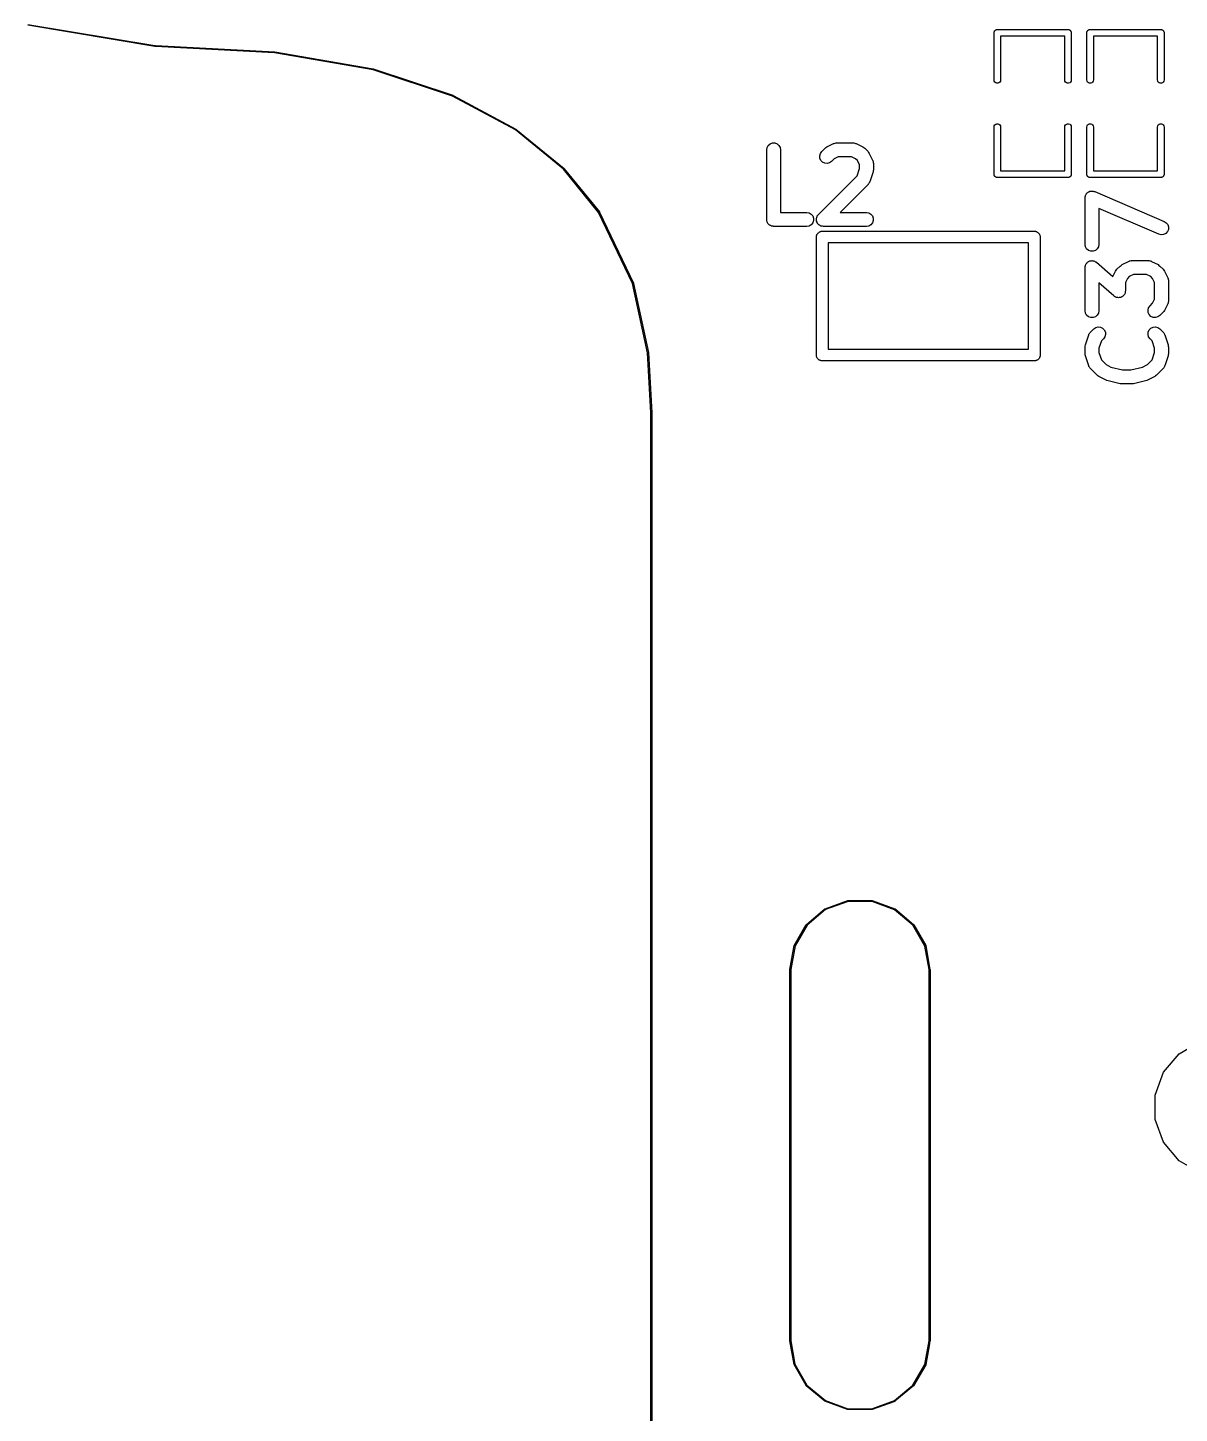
# Model space of a CAD drawing. Extents: x 69.6 to 139.6, y -158 to -61.
# Drawn here: x 74.87 to 87.28, y -115.81 to -100.88 of the extents above; entities that cross this region are included whole.
import ezdxf

# ---------------------------------------------------------------- set-up
doc = ezdxf.new("R2010")
doc.units = 0
doc.header["$MEASUREMENT"] = 0
doc.layers.add('BLACK', color=7, linetype='CONTINUOUS')

msp = doc.modelspace()

# ---------------------------------------------------------------- linework, layer by layer
at = {"layer": 'Black'}
for p, q in [((76.2378, -101.086), (74.8676, -100.856)), ((74.8702, -100.847), (76.2394, -101.076)), ((85.2834, -100.938), (85.284, -100.935)), ((85.284, -100.932), (85.285, -100.929)), ((85.284, -100.935), (85.284, -100.932)), ((85.285, -100.929), (85.2856, -100.926)), ((85.2856, -100.926), (85.2871, -100.923)), ((85.2871, -100.923), (85.2882, -100.92)), ((85.2882, -100.92), (85.2902, -100.918)), ((85.2902, -100.918), (85.2918, -100.915)), ((85.2918, -100.915), (85.2941, -100.913)), ((85.2941, -100.913), (85.2961, -100.911)), ((85.2961, -100.911), (85.2988, -100.909)), ((85.2988, -100.909), (85.3012, -100.907)), ((85.3012, -100.907), (85.3041, -100.906)), ((85.3041, -100.906), (85.3068, -100.905)), ((85.3068, -100.905), (85.3099, -100.904)), ((85.3099, -100.904), (85.3128, -100.903)), ((85.3128, -100.903), (85.3159, -100.903)), ((85.3159, -100.903), (85.319, -100.902)), ((85.319, -100.902), (86.081, -100.902)), ((86.081, -100.902), (86.0841, -100.903)), ((86.0841, -100.903), (86.0872, -100.903)), ((86.0872, -100.903), (86.0901, -100.904)), ((86.0901, -100.904), (86.0932, -100.905)), ((86.0932, -100.905), (86.0959, -100.906)), ((86.0959, -100.906), (86.0988, -100.907)), ((86.0988, -100.907), (86.1012, -100.909)), ((86.1012, -100.909), (86.1039, -100.911)), ((86.1039, -100.911), (86.1059, -100.913)), ((86.1059, -100.913), (86.1082, -100.915)), ((86.1082, -100.915), (86.1098, -100.918)), ((86.1098, -100.918), (86.1118, -100.92)), ((86.1118, -100.92), (86.1129, -100.923)), ((86.1129, -100.923), (86.1144, -100.926)), ((86.1144, -100.926), (86.115, -100.929)), ((86.115, -100.929), (86.116, -100.932)), ((86.116, -100.932), (86.116, -100.935)), ((86.116, -100.935), (86.1166, -100.938)), ((86.2834, -100.938), (86.284, -100.935)), ((86.284, -100.932), (86.285, -100.929)), ((86.284, -100.935), (86.284, -100.932)), ((86.285, -100.929), (86.2856, -100.926)), ((86.2856, -100.926), (86.2871, -100.923)), ((86.2871, -100.923), (86.2882, -100.92)), ((86.2882, -100.92), (86.2902, -100.918)), ((86.2902, -100.918), (86.2918, -100.915)), ((86.2918, -100.915), (86.2941, -100.913)), ((86.2941, -100.913), (86.2961, -100.911)), ((86.2961, -100.911), (86.2988, -100.909)), ((86.2988, -100.909), (86.3012, -100.907)), ((86.3012, -100.907), (86.3041, -100.906)), ((86.3041, -100.906), (86.3068, -100.905)), ((86.3068, -100.905), (86.3099, -100.904)), ((86.3099, -100.904), (86.3128, -100.903)), ((86.3128, -100.903), (86.3159, -100.903)), ((86.3159, -100.903), (86.319, -100.902)), ((86.319, -100.902), (87.081, -100.902)), ((87.081, -100.902), (87.0841, -100.903)), ((87.0841, -100.903), (87.0872, -100.903)), ((87.0872, -100.903), (87.0901, -100.904)), ((87.0901, -100.904), (87.0932, -100.905)), ((87.0932, -100.905), (87.0959, -100.906)), ((87.0959, -100.906), (87.0988, -100.907)), ((87.0988, -100.907), (87.1012, -100.909)), ((87.1012, -100.909), (87.1039, -100.911)), ((87.1039, -100.911), (87.1059, -100.913)), ((87.1059, -100.913), (87.1082, -100.915)), ((87.1082, -100.915), (87.1098, -100.918)), ((87.1098, -100.918), (87.1118, -100.92)), ((87.1118, -100.92), (87.1129, -100.923)), ((87.1129, -100.923), (87.1144, -100.926)), ((87.1144, -100.926), (87.115, -100.929)), ((87.115, -100.929), (87.116, -100.932)), ((87.116, -100.932), (87.116, -100.935)), ((87.116, -100.935), (87.1166, -100.938)), ((76.2395, -101.086), (76.2378, -101.086)), ((76.2394, -101.076), (76.2411, -101.076)), ((76.2412, -101.085), (76.2395, -101.086)), ((76.2411, -101.076), (76.2418, -101.077)), ((76.2419, -101.084), (76.2412, -101.085)), ((76.2418, -101.077), (76.2421, -101.077)), ((76.2432, -101.085), (76.2419, -101.084)), ((76.2421, -101.077), (76.2437, -101.076)), ((76.2449, -101.086), (76.2432, -101.085)), ((76.2437, -101.076), (76.2454, -101.076)), ((77.5291, -101.152), (76.2449, -101.086)), ((76.2454, -101.076), (77.5299, -101.142)), ((85.2834, -101.446), (85.2834, -100.938)), ((86.0454, -100.974), (85.3546, -100.974)), ((85.3546, -100.974), (85.3546, -101.446)), ((86.0454, -101.446), (86.0454, -100.974)), ((86.1166, -100.938), (86.1166, -101.446)), ((86.2834, -101.446), (86.2834, -100.938)), ((87.0454, -100.974), (86.3546, -100.974)), ((86.3546, -100.974), (86.3546, -101.446)), ((87.0454, -101.446), (87.0454, -100.974)), ((87.1166, -100.938), (87.1166, -101.446)), ((78.5895, -101.336), (77.5291, -101.152)), ((77.5299, -101.142), (77.5302, -101.142)), ((77.5302, -101.142), (77.5305, -101.142)), ((77.5305, -101.142), (78.5916, -101.327)), ((79.4477, -101.621), (78.5895, -101.336)), ((78.5916, -101.327), (78.592, -101.327)), ((78.592, -101.327), (78.5923, -101.327)), ((78.5923, -101.327), (79.4512, -101.611)), ((85.2856, -101.458), (85.2834, -101.446)), ((85.2918, -101.469), (85.2856, -101.458)), ((85.3012, -101.477), (85.2918, -101.469)), ((85.3128, -101.481), (85.3012, -101.477)), ((85.3252, -101.481), (85.3128, -101.481)), ((85.3368, -101.477), (85.3252, -101.481)), ((85.3462, -101.469), (85.3368, -101.477)), ((85.3524, -101.458), (85.3462, -101.469)), ((85.3546, -101.446), (85.3524, -101.458)), ((86.0476, -101.458), (86.0454, -101.446)), ((86.0538, -101.469), (86.0476, -101.458)), ((86.0632, -101.477), (86.0538, -101.469)), ((86.0748, -101.481), (86.0632, -101.477)), ((86.0872, -101.481), (86.0748, -101.481)), ((86.0988, -101.477), (86.0872, -101.481)), ((86.1082, -101.469), (86.0988, -101.477)), ((86.1144, -101.458), (86.1082, -101.469)), ((86.1166, -101.446), (86.1144, -101.458)), ((86.2856, -101.458), (86.2834, -101.446)), ((86.2918, -101.469), (86.2856, -101.458)), ((86.3012, -101.477), (86.2918, -101.469)), ((86.3128, -101.481), (86.3012, -101.477)), ((86.3252, -101.481), (86.3128, -101.481)), ((86.3368, -101.477), (86.3252, -101.481)), ((86.3462, -101.469), (86.3368, -101.477)), ((86.3524, -101.458), (86.3462, -101.469)), ((86.3546, -101.446), (86.3524, -101.458)), ((87.0476, -101.458), (87.0454, -101.446)), ((87.0538, -101.469), (87.0476, -101.458)), ((87.0632, -101.477), (87.0538, -101.469)), ((87.0748, -101.481), (87.0632, -101.477)), ((87.0872, -101.481), (87.0748, -101.481)), ((87.0988, -101.477), (87.0872, -101.481)), ((87.1082, -101.469), (87.0988, -101.477)), ((87.1144, -101.458), (87.1082, -101.469)), ((87.1166, -101.446), (87.1144, -101.458)), ((80.1248, -101.984), (79.4477, -101.621)), ((79.4512, -101.611), (79.4516, -101.611)), ((79.4516, -101.611), (79.452, -101.612)), ((79.452, -101.612), (80.1299, -101.976)), ((80.1299, -101.976), (80.1303, -101.976)), ((80.1303, -101.976), (80.1308, -101.976)), ((80.1308, -101.976), (80.6489, -102.401)), ((85.2834, -101.954), (85.2856, -101.942)), ((85.2834, -102.462), (85.2834, -101.954)), ((85.2856, -101.942), (85.2918, -101.931)), ((85.2918, -101.931), (85.3012, -101.923)), ((85.3012, -101.923), (85.3128, -101.919)), ((85.3128, -101.919), (85.3252, -101.919)), ((85.3252, -101.919), (85.3368, -101.923)), ((85.3368, -101.923), (85.3462, -101.931)), ((85.3462, -101.931), (85.3524, -101.942)), ((85.3524, -101.942), (85.3546, -101.954)), ((85.3546, -101.954), (85.3546, -102.426)), ((86.0454, -101.954), (86.0476, -101.942)), ((86.0454, -102.426), (86.0454, -101.954)), ((86.0476, -101.942), (86.0538, -101.931)), ((86.0538, -101.931), (86.0632, -101.923)), ((86.0632, -101.923), (86.0748, -101.919)), ((86.0748, -101.919), (86.0872, -101.919)), ((86.0872, -101.919), (86.0988, -101.923)), ((86.0988, -101.923), (86.1082, -101.931)), ((86.1082, -101.931), (86.1144, -101.942)), ((86.1144, -101.942), (86.1166, -101.954)), ((86.1166, -101.954), (86.1166, -102.462)), ((86.2834, -101.954), (86.2856, -101.942)), ((86.2834, -102.462), (86.2834, -101.954)), ((86.2856, -101.942), (86.2918, -101.931)), ((86.2918, -101.931), (86.3012, -101.923)), ((86.3012, -101.923), (86.3128, -101.919)), ((86.3128, -101.919), (86.3252, -101.919)), ((86.3252, -101.919), (86.3368, -101.923)), ((86.3368, -101.923), (86.3462, -101.931)), ((86.3462, -101.931), (86.3524, -101.942)), ((86.3524, -101.942), (86.3546, -101.954)), ((86.3546, -101.954), (86.3546, -102.426)), ((87.0454, -101.954), (87.0476, -101.942)), ((87.0454, -102.426), (87.0454, -101.954)), ((87.0476, -101.942), (87.0538, -101.931)), ((87.0538, -101.931), (87.0632, -101.923)), ((87.0632, -101.923), (87.0748, -101.919)), ((87.0748, -101.919), (87.0872, -101.919)), ((87.0872, -101.919), (87.0988, -101.923)), ((87.0988, -101.923), (87.1082, -101.931)), ((87.1082, -101.931), (87.1144, -101.942)), ((87.1144, -101.942), (87.1166, -101.954)), ((87.1166, -101.954), (87.1166, -102.462)), ((80.6422, -102.409), (80.1248, -101.984)), ((82.8704, -102.134), (82.8948, -102.125)), ((82.8948, -102.125), (82.9209, -102.125)), ((82.9209, -102.125), (82.9454, -102.134)), ((83.5529, -102.132), (83.557, -102.131)), ((83.557, -102.131), (83.5608, -102.129)), ((83.5608, -102.129), (83.5694, -102.127)), ((83.5694, -102.127), (83.5779, -102.125)), ((83.5779, -102.125), (83.5822, -102.125)), ((83.5822, -102.125), (83.5864, -102.124)), ((83.5864, -102.124), (83.765, -102.124)), ((83.765, -102.124), (83.7693, -102.125)), ((83.7693, -102.125), (83.7736, -102.125)), ((83.7736, -102.125), (83.782, -102.127)), ((83.782, -102.127), (83.7907, -102.129)), ((83.7907, -102.129), (83.7944, -102.131)), ((83.7944, -102.131), (83.7985, -102.132)), ((82.8329, -102.199), (82.8374, -102.174)), ((82.8329, -102.949), (82.8329, -102.199)), ((82.8374, -102.174), (82.8504, -102.151)), ((82.8504, -102.151), (82.8704, -102.134)), ((82.9454, -102.134), (82.9653, -102.151)), ((82.9653, -102.151), (82.9783, -102.174)), ((82.9783, -102.174), (82.9829, -102.199)), ((82.9829, -102.199), (82.9829, -102.874)), ((83.4046, -102.264), (83.4113, -102.239)), ((83.4068, -102.29), (83.4046, -102.264)), ((83.4113, -102.239), (83.4263, -102.218)), ((83.4263, -102.218), (83.462, -102.182)), ((83.462, -102.182), (83.4718, -102.175)), ((83.4718, -102.175), (83.4815, -102.168)), ((83.4815, -102.168), (83.5529, -102.132)), ((83.6041, -102.274), (83.5594, -102.297)), ((83.7473, -102.274), (83.6041, -102.274)), ((83.792, -102.297), (83.7473, -102.274)), ((83.7985, -102.132), (83.87, -102.168)), ((83.87, -102.168), (83.8796, -102.175)), ((83.8796, -102.175), (83.8895, -102.182)), ((83.8895, -102.182), (83.9252, -102.218)), ((83.9252, -102.218), (83.9321, -102.228)), ((83.9321, -102.228), (83.9392, -102.237)), ((83.9392, -102.237), (83.9749, -102.309)), ((81.0211, -102.874), (80.6422, -102.409)), ((80.6489, -102.401), (80.6492, -102.402)), ((80.6492, -102.402), (80.6496, -102.402)), ((80.6496, -102.402), (81.0292, -102.868)), ((83.4178, -102.314), (83.4068, -102.29)), ((83.4363, -102.332), (83.4178, -102.314)), ((83.4599, -102.343), (83.4363, -102.332)), ((83.4858, -102.345), (83.4599, -102.343)), ((83.511, -102.339), (83.4858, -102.345)), ((83.5323, -102.324), (83.511, -102.339)), ((83.5594, -102.297), (83.5323, -102.324)), ((83.8105, -102.315), (83.792, -102.297)), ((83.8066, -102.48), (83.8329, -102.401)), ((83.8329, -102.36), (83.8105, -102.315)), ((83.8329, -102.401), (83.8329, -102.36)), ((83.9749, -102.309), (83.9762, -102.313)), ((83.9762, -102.313), (83.9783, -102.316)), ((83.9783, -102.316), (83.9799, -102.325)), ((83.9808, -102.425), (83.979, -102.437)), ((83.9799, -102.325), (83.9824, -102.334)), ((83.9829, -102.414), (83.9808, -102.425)), ((83.9824, -102.334), (83.9821, -102.338)), ((83.9821, -102.338), (83.9829, -102.342)), ((83.9829, -102.342), (83.9829, -102.414)), ((85.3546, -102.426), (86.0454, -102.426)), ((86.3546, -102.426), (87.0454, -102.426)), ((83.3905, -102.896), (83.8066, -102.48)), ((83.9252, -102.574), (83.6246, -102.874)), ((83.9277, -102.57), (83.9252, -102.574)), ((83.9309, -102.567), (83.9277, -102.57)), ((83.9351, -102.56), (83.9309, -102.567)), ((83.9401, -102.552), (83.9351, -102.56)), ((83.9412, -102.548), (83.9401, -102.552)), ((83.9433, -102.544), (83.9412, -102.548)), ((83.979, -102.437), (83.9433, -102.544)), ((85.284, -102.465), (85.2834, -102.462)), ((85.284, -102.468), (85.284, -102.465)), ((85.285, -102.471), (85.284, -102.468)), ((85.2856, -102.474), (85.285, -102.471)), ((85.2871, -102.477), (85.2856, -102.474)), ((85.2882, -102.48), (85.2871, -102.477)), ((85.2902, -102.482), (85.2882, -102.48)), ((85.2918, -102.485), (85.2902, -102.482)), ((85.2941, -102.487), (85.2918, -102.485)), ((85.2961, -102.489), (85.2941, -102.487)), ((85.2988, -102.491), (85.2961, -102.489)), ((85.3012, -102.493), (85.2988, -102.491)), ((85.3041, -102.494), (85.3012, -102.493)), ((85.3068, -102.495), (85.3041, -102.494)), ((85.3099, -102.496), (85.3068, -102.495)), ((85.3128, -102.497), (85.3099, -102.496)), ((85.3159, -102.497), (85.3128, -102.497)), ((85.319, -102.498), (85.3159, -102.497)), ((86.081, -102.498), (85.319, -102.498)), ((86.0841, -102.497), (86.081, -102.498)), ((86.0872, -102.497), (86.0841, -102.497)), ((86.0901, -102.496), (86.0872, -102.497)), ((86.0932, -102.495), (86.0901, -102.496)), ((86.0959, -102.494), (86.0932, -102.495)), ((86.0988, -102.493), (86.0959, -102.494)), ((86.1012, -102.491), (86.0988, -102.493)), ((86.1039, -102.489), (86.1012, -102.491)), ((86.1059, -102.487), (86.1039, -102.489)), ((86.1082, -102.485), (86.1059, -102.487)), ((86.1098, -102.482), (86.1082, -102.485)), ((86.1118, -102.48), (86.1098, -102.482)), ((86.1129, -102.477), (86.1118, -102.48)), ((86.1144, -102.474), (86.1129, -102.477)), ((86.115, -102.471), (86.1144, -102.474)), ((86.116, -102.468), (86.115, -102.471)), ((86.1166, -102.462), (86.116, -102.465)), ((86.116, -102.465), (86.116, -102.468)), ((86.284, -102.465), (86.2834, -102.462)), ((86.284, -102.468), (86.284, -102.465)), ((86.285, -102.471), (86.284, -102.468)), ((86.2856, -102.474), (86.285, -102.471)), ((86.2871, -102.477), (86.2856, -102.474)), ((86.2882, -102.48), (86.2871, -102.477)), ((86.2902, -102.482), (86.2882, -102.48)), ((86.2918, -102.485), (86.2902, -102.482)), ((86.2941, -102.487), (86.2918, -102.485)), ((86.2961, -102.489), (86.2941, -102.487)), ((86.2988, -102.491), (86.2961, -102.489)), ((86.3012, -102.493), (86.2988, -102.491)), ((86.3041, -102.494), (86.3012, -102.493)), ((86.3068, -102.495), (86.3041, -102.494)), ((86.3099, -102.496), (86.3068, -102.495)), ((86.3128, -102.497), (86.3099, -102.496)), ((86.3159, -102.497), (86.3128, -102.497)), ((86.319, -102.498), (86.3159, -102.497)), ((87.081, -102.498), (86.319, -102.498)), ((87.0841, -102.497), (87.081, -102.498)), ((87.0872, -102.497), (87.0841, -102.497)), ((87.0901, -102.496), (87.0872, -102.497)), ((87.0932, -102.495), (87.0901, -102.496)), ((87.0959, -102.494), (87.0932, -102.495)), ((87.0988, -102.493), (87.0959, -102.494)), ((87.1012, -102.491), (87.0988, -102.493)), ((87.1039, -102.489), (87.1012, -102.491)), ((87.1059, -102.487), (87.1039, -102.489)), ((87.1082, -102.485), (87.1059, -102.487)), ((87.1098, -102.482), (87.1082, -102.485)), ((87.1118, -102.48), (87.1098, -102.482)), ((87.1129, -102.477), (87.1118, -102.48)), ((87.1144, -102.474), (87.1129, -102.477)), ((87.115, -102.471), (87.1144, -102.474)), ((87.116, -102.468), (87.115, -102.471)), ((87.1166, -102.462), (87.116, -102.465)), ((87.116, -102.465), (87.116, -102.468)), ((86.2643, -102.718), (86.2658, -102.709)), ((86.2643, -103.218), (86.2643, -102.718)), ((86.2658, -102.709), (86.2663, -102.701)), ((86.2663, -102.701), (86.268, -102.697)), ((86.268, -102.697), (86.2688, -102.692)), ((86.2688, -102.692), (86.2731, -102.685)), ((86.2731, -102.685), (86.2765, -102.677)), ((86.2765, -102.677), (86.2796, -102.674)), ((86.2796, -102.674), (86.2818, -102.67)), ((86.2818, -102.67), (86.2884, -102.664)), ((86.2884, -102.664), (86.2944, -102.658)), ((86.2944, -102.658), (86.2984, -102.656)), ((86.2984, -102.656), (86.3018, -102.653)), ((86.3018, -102.653), (86.3099, -102.65)), ((86.3099, -102.65), (86.3176, -102.646)), ((86.3176, -102.646), (86.322, -102.646)), ((86.322, -102.646), (86.3263, -102.644)), ((86.3263, -102.644), (86.3349, -102.644)), ((86.3349, -102.644), (86.3435, -102.643)), ((86.3435, -102.643), (86.3478, -102.644)), ((86.3478, -102.644), (86.3523, -102.644)), ((86.3523, -102.644), (86.3604, -102.647)), ((86.3604, -102.647), (86.3688, -102.649)), ((86.3688, -102.649), (87.1188, -102.97)), ((81.3882, -103.641), (81.0211, -102.874)), ((81.0292, -102.868), (81.0295, -102.868)), ((81.0295, -102.868), (81.0298, -102.869)), ((81.0298, -102.869), (81.3975, -103.637)), ((82.9829, -102.874), (83.265, -102.874)), ((83.265, -102.874), (83.2907, -102.879)), ((83.6246, -102.874), (83.9079, -102.874)), ((83.9079, -102.874), (83.9335, -102.879)), ((87.0597, -103.108), (86.4143, -102.832)), ((86.4143, -102.832), (86.4143, -103.218)), ((82.834, -102.956), (82.8329, -102.949)), ((82.834, -102.962), (82.834, -102.956)), ((82.8362, -102.968), (82.834, -102.962)), ((82.8374, -102.975), (82.8362, -102.968)), ((82.8407, -102.981), (82.8374, -102.975)), ((82.8429, -102.987), (82.8407, -102.981)), ((82.8471, -102.992), (82.8429, -102.987)), ((82.8504, -102.997), (82.8471, -102.992)), ((82.8554, -103.002), (82.8504, -102.997)), ((82.8596, -103.007), (82.8554, -103.002)), ((82.8653, -103.01), (82.8596, -103.007)), ((82.8704, -103.014), (82.8653, -103.01)), ((82.8765, -103.016), (82.8704, -103.014)), ((82.8822, -103.02), (82.8765, -103.016)), ((82.8887, -103.021), (82.8822, -103.02)), ((82.8948, -103.023), (82.8887, -103.021)), ((82.9014, -103.023), (82.8948, -103.023)), ((82.9079, -103.024), (82.9014, -103.023)), ((83.265, -103.024), (82.9079, -103.024)), ((83.2907, -103.02), (83.265, -103.024)), ((83.2907, -102.879), (83.3132, -102.892)), ((83.3132, -103.007), (83.2907, -103.02)), ((83.3132, -102.892), (83.33, -102.912)), ((83.33, -102.987), (83.3132, -103.007)), ((83.33, -102.912), (83.3389, -102.936)), ((83.3389, -102.962), (83.33, -102.987)), ((83.3389, -102.936), (83.3389, -102.962)), ((83.3689, -102.943), (83.3697, -102.94)), ((83.3697, -102.953), (83.3689, -102.943)), ((83.3697, -102.936), (83.3731, -102.927)), ((83.3697, -102.94), (83.3697, -102.936)), ((83.3697, -102.962), (83.3697, -102.953)), ((83.3708, -102.965), (83.3697, -102.962)), ((83.3711, -102.969), (83.3708, -102.965)), ((83.3753, -102.978), (83.3711, -102.969)), ((83.3731, -102.927), (83.3756, -102.918)), ((83.3786, -102.987), (83.3753, -102.978)), ((83.3756, -102.918), (83.3775, -102.915)), ((83.3775, -102.915), (83.3786, -102.912)), ((83.3786, -102.912), (83.3849, -102.904)), ((83.3807, -102.989), (83.3786, -102.987)), ((83.3821, -102.992), (83.3807, -102.989)), ((83.3891, -102.999), (83.3821, -102.992)), ((83.3849, -102.904), (83.3905, -102.896)), ((83.3954, -103.007), (83.3891, -102.999)), ((83.3982, -103.008), (83.3954, -103.007)), ((83.4006, -103.011), (83.3982, -103.008)), ((83.4094, -103.015), (83.4006, -103.011)), ((83.4179, -103.02), (83.4094, -103.015)), ((83.4212, -103.02), (83.4179, -103.02)), ((83.4242, -103.022), (83.4212, -103.02)), ((83.4339, -103.023), (83.4242, -103.022)), ((83.4436, -103.024), (83.4339, -103.023)), ((83.9079, -103.024), (83.4436, -103.024)), ((83.9335, -103.02), (83.9079, -103.024)), ((83.9335, -102.879), (83.9561, -102.892)), ((83.9561, -103.007), (83.9335, -103.02)), ((83.9561, -102.892), (83.9728, -102.912)), ((83.9728, -102.987), (83.9561, -103.007)), ((83.9728, -102.912), (83.9817, -102.936)), ((83.9817, -102.962), (83.9728, -102.987)), ((83.9817, -102.936), (83.9817, -102.962)), ((87.1188, -102.97), (87.1406, -102.985)), ((87.1406, -102.985), (87.1562, -103.005)), ((87.1562, -103.005), (87.1638, -103.03)), ((83.3685, -103.14), (83.3695, -103.135)), ((83.3685, -104.41), (83.3685, -103.14)), ((83.3695, -103.129), (83.3714, -103.124)), ((83.3695, -103.135), (83.3695, -103.129)), ((83.3714, -103.124), (83.3723, -103.118)), ((83.3723, -103.118), (83.3751, -103.113)), ((83.3751, -103.113), (83.377, -103.108)), ((83.377, -103.108), (83.3806, -103.104)), ((83.3806, -103.104), (83.3834, -103.099)), ((83.3834, -103.099), (83.3876, -103.096)), ((83.3876, -103.096), (83.3912, -103.091)), ((83.3912, -103.091), (83.396, -103.089)), ((83.396, -103.089), (83.4002, -103.085)), ((83.4002, -103.085), (83.4055, -103.083)), ((83.4055, -103.083), (83.4103, -103.08)), ((83.4103, -103.08), (83.4158, -103.079)), ((83.4158, -103.079), (83.421, -103.077)), ((83.421, -103.077), (83.4265, -103.077)), ((83.4265, -103.077), (83.432, -103.076)), ((83.432, -103.076), (85.718, -103.076)), ((85.718, -103.076), (85.7235, -103.077)), ((85.7235, -103.077), (85.729, -103.077)), ((85.729, -103.077), (85.7342, -103.079)), ((85.7342, -103.079), (85.7397, -103.08)), ((85.7397, -103.08), (85.7445, -103.083)), ((85.7445, -103.083), (85.7497, -103.085)), ((85.7497, -103.085), (85.754, -103.089)), ((85.754, -103.089), (85.7588, -103.091)), ((85.7588, -103.091), (85.7624, -103.096)), ((85.7624, -103.096), (85.7666, -103.099)), ((85.7666, -103.099), (85.7694, -103.104)), ((85.7694, -103.104), (85.773, -103.108)), ((85.773, -103.108), (85.7749, -103.113)), ((85.7749, -103.113), (85.7777, -103.118)), ((85.7777, -103.118), (85.7786, -103.124)), ((85.7786, -103.124), (85.7805, -103.129)), ((85.7805, -103.129), (85.7805, -103.135)), ((85.7805, -103.135), (85.7815, -103.14)), ((85.7815, -103.14), (85.7815, -104.41)), ((87.0851, -103.114), (87.0597, -103.108)), ((87.111, -103.111), (87.0851, -103.114)), ((87.1342, -103.099), (87.111, -103.111)), ((87.152, -103.08), (87.1342, -103.099)), ((87.1623, -103.056), (87.152, -103.08)), ((87.1638, -103.03), (87.1623, -103.056)), ((85.6545, -103.203), (83.4955, -103.203)), ((83.4955, -103.203), (83.4955, -104.346)), ((85.6545, -104.346), (85.6545, -103.203)), ((86.2688, -103.244), (86.2643, -103.218)), ((86.2818, -103.266), (86.2688, -103.244)), ((86.3018, -103.283), (86.2818, -103.266)), ((86.3263, -103.292), (86.3018, -103.283)), ((86.3523, -103.292), (86.3263, -103.292)), ((86.3768, -103.283), (86.3523, -103.292)), ((86.3967, -103.266), (86.3768, -103.283)), ((86.4098, -103.244), (86.3967, -103.266)), ((86.4143, -103.218), (86.4098, -103.244)), ((86.2643, -103.468), (86.2656, -103.461)), ((86.2643, -103.932), (86.2643, -103.468)), ((86.2656, -103.461), (86.2657, -103.453)), ((86.2657, -103.453), (86.2678, -103.448)), ((86.2678, -103.448), (86.2688, -103.442)), ((86.2688, -103.442), (86.2725, -103.436)), ((86.2725, -103.436), (86.2751, -103.429)), ((86.2751, -103.429), (86.2789, -103.425)), ((86.2789, -103.425), (86.2818, -103.42)), ((86.2818, -103.42), (86.2874, -103.415)), ((86.2874, -103.415), (86.2923, -103.409)), ((86.2923, -103.409), (86.2974, -103.407)), ((86.2974, -103.407), (86.3018, -103.403)), ((86.3018, -103.403), (86.3087, -103.4)), ((86.3087, -103.4), (86.3151, -103.397)), ((86.3151, -103.397), (86.3208, -103.396)), ((86.3208, -103.396), (86.3263, -103.394)), ((86.3263, -103.394), (86.3336, -103.394)), ((86.3336, -103.394), (86.3408, -103.393)), ((86.3408, -103.393), (86.3465, -103.394)), ((86.3465, -103.394), (86.3523, -103.394)), ((86.3523, -103.394), (86.3592, -103.397)), ((86.3592, -103.397), (86.3664, -103.398)), ((86.3664, -103.398), (86.3713, -103.401)), ((86.3713, -103.401), (86.3768, -103.403)), ((86.3768, -103.403), (86.3824, -103.408)), ((86.3824, -103.408), (86.3887, -103.411)), ((86.3887, -103.411), (86.5641, -103.565)), ((86.6077, -103.486), (86.6434, -103.451)), ((86.6434, -103.451), (86.6532, -103.444)), ((86.6532, -103.444), (86.6629, -103.436)), ((86.6629, -103.436), (86.7343, -103.401)), ((86.7343, -103.401), (86.7385, -103.4)), ((86.7385, -103.4), (86.7422, -103.397)), ((86.7422, -103.397), (86.7509, -103.396)), ((86.7509, -103.396), (86.7593, -103.393)), ((86.7593, -103.393), (86.7636, -103.394)), ((86.7636, -103.394), (86.7679, -103.393)), ((86.7679, -103.393), (86.9464, -103.393)), ((86.9464, -103.393), (86.9507, -103.394)), ((86.9507, -103.394), (86.955, -103.393)), ((86.955, -103.393), (86.9634, -103.396)), ((86.9634, -103.396), (86.9721, -103.397)), ((86.9721, -103.397), (86.9758, -103.4)), ((86.9758, -103.4), (86.98, -103.401)), ((86.98, -103.401), (87.0514, -103.436)), ((87.0514, -103.436), (87.061, -103.444)), ((87.061, -103.444), (87.0709, -103.451)), ((87.0709, -103.451), (87.1066, -103.486)), ((86.5641, -103.565), (86.5936, -103.506)), ((86.5936, -103.506), (86.6008, -103.496)), ((86.6008, -103.496), (86.6077, -103.486)), ((86.7224, -103.584), (86.7, -103.628)), ((86.7409, -103.565), (86.7224, -103.584)), ((86.7856, -103.543), (86.7409, -103.565)), ((86.9287, -103.543), (86.7856, -103.543)), ((86.9734, -103.565), (86.9287, -103.543)), ((86.9919, -103.584), (86.9734, -103.565)), ((87.0143, -103.628), (86.9919, -103.584)), ((87.1066, -103.486), (87.1135, -103.496)), ((87.1135, -103.496), (87.1207, -103.506)), ((87.1207, -103.506), (87.1564, -103.577)), ((87.1564, -103.577), (87.1576, -103.581)), ((87.1576, -103.581), (87.1598, -103.585)), ((87.1598, -103.585), (87.1613, -103.594)), ((87.1613, -103.594), (87.1638, -103.602)), ((87.1638, -103.602), (87.1635, -103.606)), ((87.1635, -103.606), (87.1643, -103.611)), ((87.1643, -103.611), (87.1643, -103.825)), ((81.5482, -104.385), (81.3882, -103.641)), ((81.3975, -103.637), (81.3976, -103.638)), ((81.3976, -103.638), (81.3978, -103.638)), ((81.3978, -103.638), (81.558, -104.384)), ((86.5756, -103.774), (86.4143, -103.633)), ((86.4143, -103.633), (86.4143, -103.932)), ((86.6768, -103.771), (86.672, -103.776)), ((86.6825, -103.766), (86.6768, -103.771)), ((86.6853, -103.761), (86.6825, -103.766)), ((86.6892, -103.757), (86.6853, -103.761)), ((86.6918, -103.75), (86.6892, -103.757)), ((86.6955, -103.744), (86.6918, -103.75)), ((86.6965, -103.738), (86.6955, -103.744)), ((86.6986, -103.732), (86.6965, -103.738)), ((86.6987, -103.725), (86.6986, -103.732)), ((86.7, -103.718), (86.6987, -103.725)), ((86.7, -103.628), (86.7, -103.718)), ((87.0143, -103.807), (87.0143, -103.628)), ((86.5819, -103.778), (86.5756, -103.774)), ((86.5875, -103.783), (86.5819, -103.778)), ((86.5929, -103.785), (86.5875, -103.783)), ((86.5979, -103.788), (86.5929, -103.785)), ((86.6051, -103.789), (86.5979, -103.788)), ((86.612, -103.792), (86.6051, -103.789)), ((86.6178, -103.792), (86.612, -103.792)), ((86.6234, -103.793), (86.6178, -103.792)), ((86.6307, -103.792), (86.6234, -103.793)), ((86.638, -103.792), (86.6307, -103.792)), ((86.6435, -103.79), (86.638, -103.792)), ((86.6492, -103.789), (86.6435, -103.79)), ((86.6556, -103.785), (86.6492, -103.789)), ((86.6625, -103.783), (86.6556, -103.785)), ((86.6669, -103.779), (86.6625, -103.783)), ((86.672, -103.776), (86.6669, -103.779)), ((86.9431, -103.926), (86.9499, -103.9)), ((86.9499, -103.9), (86.9648, -103.879)), ((86.9648, -103.879), (86.9919, -103.852)), ((86.9919, -103.852), (87.0143, -103.807)), ((87.1564, -103.859), (87.1207, -103.93)), ((87.1576, -103.854), (87.1564, -103.859)), ((87.1598, -103.851), (87.1576, -103.854)), ((87.1613, -103.842), (87.1598, -103.851)), ((87.1638, -103.834), (87.1613, -103.842)), ((87.1643, -103.825), (87.1635, -103.829)), ((87.1635, -103.829), (87.1638, -103.834)), ((86.2688, -103.958), (86.2643, -103.932)), ((86.2818, -103.98), (86.2688, -103.958)), ((86.3018, -103.997), (86.2818, -103.98)), ((86.3263, -104.006), (86.3018, -103.997)), ((86.3523, -104.006), (86.3263, -104.006)), ((86.3768, -103.997), (86.3523, -104.006)), ((86.3967, -103.98), (86.3768, -103.997)), ((86.4098, -103.958), (86.3967, -103.98)), ((86.4143, -103.932), (86.4098, -103.958)), ((86.9454, -103.952), (86.9431, -103.926)), ((86.9564, -103.975), (86.9454, -103.952)), ((86.9748, -103.994), (86.9564, -103.975)), ((86.9984, -104.005), (86.9748, -103.994)), ((87.0244, -104.007), (86.9984, -104.005)), ((87.0496, -104), (87.0244, -104.007)), ((87.0709, -103.985), (87.0496, -104)), ((87.1066, -103.949), (87.0709, -103.985)), ((87.1135, -103.94), (87.1066, -103.949)), ((87.1207, -103.93), (87.1135, -103.94)), ((86.2681, -104.301), (86.3038, -104.194)), ((86.3038, -104.194), (86.3059, -104.19)), ((86.3059, -104.19), (86.307, -104.186)), ((86.307, -104.186), (86.3121, -104.179)), ((86.3121, -104.179), (86.3163, -104.171)), ((86.3163, -104.171), (86.3195, -104.168)), ((86.3195, -104.168), (86.322, -104.165)), ((86.322, -104.165), (86.3577, -104.129)), ((86.3577, -104.129), (86.379, -104.114)), ((86.379, -104.114), (86.4042, -104.107)), ((86.4042, -104.107), (86.4301, -104.11)), ((86.4301, -104.11), (86.4537, -104.121)), ((86.4537, -104.121), (86.4722, -104.139)), ((86.4787, -104.214), (86.4637, -104.235)), ((86.4722, -104.139), (86.4832, -104.163)), ((86.4854, -104.189), (86.4787, -104.214)), ((86.4832, -104.163), (86.4854, -104.189)), ((86.9431, -104.189), (86.9454, -104.163)), ((86.9499, -104.214), (86.9431, -104.189)), ((86.9454, -104.163), (86.9564, -104.139)), ((86.9648, -104.235), (86.9499, -104.214)), ((86.9564, -104.139), (86.9748, -104.121)), ((86.9748, -104.121), (86.9984, -104.11)), ((86.9984, -104.11), (87.0244, -104.107)), ((87.0244, -104.107), (87.0496, -104.114)), ((87.0496, -104.114), (87.0709, -104.129)), ((87.0709, -104.129), (87.1066, -104.165)), ((87.1066, -104.165), (87.1091, -104.168)), ((87.1091, -104.168), (87.1123, -104.171)), ((87.1123, -104.171), (87.1165, -104.179)), ((87.1165, -104.179), (87.1215, -104.186)), ((87.1215, -104.186), (87.1227, -104.19)), ((87.1227, -104.19), (87.1247, -104.194)), ((87.1247, -104.194), (87.1604, -104.301)), ((83.4955, -104.346), (85.6545, -104.346)), ((86.2643, -104.325), (86.2664, -104.313)), ((86.2643, -104.396), (86.2643, -104.325)), ((86.2664, -104.313), (86.2681, -104.301)), ((86.4406, -104.258), (86.4143, -104.337)), ((86.4143, -104.337), (86.4143, -104.384)), ((86.4637, -104.235), (86.4406, -104.258)), ((86.988, -104.258), (86.9648, -104.235)), ((87.0143, -104.337), (86.988, -104.258)), ((87.0143, -104.384), (87.0143, -104.337)), ((87.1604, -104.301), (87.1622, -104.313)), ((87.1622, -104.313), (87.1643, -104.325)), ((87.1643, -104.325), (87.1643, -104.396)), ((81.5833, -105.032), (81.5482, -104.385)), ((81.558, -104.384), (81.558, -104.384)), ((81.558, -104.384), (81.5581, -104.384)), ((81.5581, -104.384), (81.5932, -105.032)), ((83.3695, -104.415), (83.3685, -104.41)), ((83.3695, -104.421), (83.3695, -104.415)), ((83.3714, -104.426), (83.3695, -104.421)), ((83.3723, -104.432), (83.3714, -104.426)), ((83.3751, -104.437), (83.3723, -104.432)), ((83.377, -104.442), (83.3751, -104.437)), ((83.3806, -104.446), (83.377, -104.442)), ((83.3834, -104.451), (83.3806, -104.446)), ((83.3876, -104.454), (83.3834, -104.451)), ((83.3912, -104.459), (83.3876, -104.454)), ((83.396, -104.461), (83.3912, -104.459)), ((83.4002, -104.465), (83.396, -104.461)), ((83.4055, -104.467), (83.4002, -104.465)), ((83.4103, -104.47), (83.4055, -104.467)), ((83.4158, -104.471), (83.4103, -104.47)), ((83.421, -104.473), (83.4158, -104.471)), ((83.4265, -104.473), (83.421, -104.473)), ((83.432, -104.474), (83.4265, -104.473)), ((85.718, -104.474), (83.432, -104.474)), ((85.7235, -104.473), (85.718, -104.474)), ((85.729, -104.473), (85.7235, -104.473)), ((85.7342, -104.471), (85.729, -104.473)), ((85.7397, -104.47), (85.7342, -104.471)), ((85.7445, -104.467), (85.7397, -104.47)), ((85.7497, -104.465), (85.7445, -104.467)), ((85.754, -104.461), (85.7497, -104.465)), ((85.7588, -104.459), (85.754, -104.461)), ((85.7624, -104.454), (85.7588, -104.459)), ((85.7666, -104.451), (85.7624, -104.454)), ((85.7694, -104.446), (85.7666, -104.451)), ((85.773, -104.442), (85.7694, -104.446)), ((85.7749, -104.437), (85.773, -104.442)), ((85.7777, -104.432), (85.7749, -104.437)), ((85.7786, -104.426), (85.7777, -104.432)), ((85.7805, -104.421), (85.7786, -104.426)), ((85.7815, -104.41), (85.7805, -104.415)), ((85.7805, -104.415), (85.7805, -104.421)), ((86.2664, -104.408), (86.2643, -104.396)), ((86.2681, -104.42), (86.2664, -104.408)), ((86.3038, -104.527), (86.2681, -104.42)), ((86.4143, -104.384), (86.4406, -104.463)), ((86.4406, -104.463), (86.4909, -104.513)), ((86.4909, -104.513), (86.544, -104.54)), ((86.8845, -104.54), (86.9377, -104.513)), ((86.9377, -104.513), (86.988, -104.463)), ((86.988, -104.463), (87.0143, -104.384)), ((87.1604, -104.42), (87.1247, -104.527)), ((87.1622, -104.408), (87.1604, -104.42)), ((87.1643, -104.396), (87.1622, -104.408)), ((86.3059, -104.531), (86.3038, -104.527)), ((86.307, -104.535), (86.3059, -104.531)), ((86.3121, -104.542), (86.307, -104.535)), ((86.3163, -104.55), (86.3121, -104.542)), ((86.3195, -104.553), (86.3163, -104.55)), ((86.322, -104.557), (86.3195, -104.553)), ((86.3934, -104.628), (86.322, -104.557)), ((86.4032, -104.635), (86.3934, -104.628)), ((86.4129, -104.642), (86.4032, -104.635)), ((86.4843, -104.678), (86.4129, -104.642)), ((86.544, -104.54), (86.6699, -104.571)), ((86.6699, -104.571), (86.7586, -104.571)), ((86.7586, -104.571), (86.8845, -104.54)), ((87.0157, -104.642), (86.9443, -104.678)), ((87.0253, -104.635), (87.0157, -104.642)), ((87.0352, -104.628), (87.0253, -104.635)), ((87.1066, -104.557), (87.0352, -104.628)), ((87.1091, -104.553), (87.1066, -104.557)), ((87.1123, -104.55), (87.1091, -104.553)), ((87.1165, -104.542), (87.1123, -104.55)), ((87.1215, -104.535), (87.1165, -104.542)), ((87.1227, -104.531), (87.1215, -104.535)), ((87.1247, -104.527), (87.1227, -104.531)), ((86.4922, -104.68), (86.4843, -104.678)), ((86.4997, -104.683), (86.4922, -104.68)), ((86.6425, -104.719), (86.4997, -104.683)), ((86.6517, -104.72), (86.6425, -104.719)), ((86.6607, -104.721), (86.6517, -104.72)), ((86.7679, -104.721), (86.6607, -104.721)), ((86.7769, -104.72), (86.7679, -104.721)), ((86.786, -104.719), (86.7769, -104.72)), ((86.9289, -104.683), (86.786, -104.719)), ((86.9364, -104.68), (86.9289, -104.683)), ((86.9443, -104.678), (86.9364, -104.68)), ((81.5833, -145.032), (81.5833, -105.032)), ((81.5932, -105.032), (81.5932, -105.032)), ((81.5932, -105.032), (81.5933, -105.032)), ((81.5933, -105.032), (81.5933, -145.032)), ((83.4622, -110.378), (83.707, -110.289)), ((83.7096, -110.299), (83.4664, -110.387)), ((83.707, -110.289), (83.707, -110.289)), ((83.707, -110.289), (83.7087, -110.289)), ((83.7087, -110.289), (83.9692, -110.289)), ((83.9683, -110.299), (83.7096, -110.299)), ((84.2113, -110.388), (83.9683, -110.299)), ((83.9692, -110.289), (83.9709, -110.289)), ((83.9709, -110.289), (84.2156, -110.379)), ((83.261, -110.546), (83.4607, -110.379)), ((83.4664, -110.387), (83.2681, -110.553)), ((83.4607, -110.379), (83.4622, -110.378)), ((84.4093, -110.554), (84.2113, -110.388)), ((84.2156, -110.379), (84.2171, -110.38)), ((84.2171, -110.38), (84.4165, -110.547)), ((83.1294, -110.773), (83.2598, -110.547)), ((83.2681, -110.553), (83.1385, -110.777)), ((83.2598, -110.547), (83.261, -110.546)), ((84.5385, -110.779), (84.4093, -110.554)), ((84.4165, -110.547), (84.4176, -110.549)), ((84.4176, -110.549), (84.5476, -110.774)), ((83.0833, -111.031), (83.1288, -110.775)), ((83.1385, -110.777), (83.0933, -111.032)), ((83.1288, -110.775), (83.1294, -110.773)), ((84.5833, -111.032), (84.5385, -110.779)), ((84.5476, -110.774), (84.548, -110.775)), ((84.548, -110.775), (84.5482, -110.776)), ((84.5482, -110.776), (84.5482, -110.776)), ((84.5482, -110.776), (84.5482, -110.776)), ((84.5482, -110.776), (84.5932, -111.031)), ((83.0833, -111.032), (83.0833, -111.031)), ((83.0833, -115.032), (83.0833, -111.032)), ((83.0833, -111.032), (83.0833, -111.032)), ((83.0933, -111.032), (83.0933, -115.032)), ((84.5833, -115.032), (84.5833, -111.032)), ((84.5932, -111.031), (84.5932, -111.032)), ((84.5932, -111.032), (84.5933, -111.032)), ((84.5933, -111.032), (84.5933, -115.032)), ((87.111, -112.14), (87.2791, -111.94)), ((87.2791, -111.94), (87.3822, -111.88)), ((87.0216, -112.386), (87.111, -112.14)), ((87.0216, -112.647), (87.0216, -112.386)), ((87.111, -112.893), (87.0216, -112.647)), ((87.2791, -113.093), (87.111, -112.893)), ((87.5055, -113.224), (87.2791, -113.093)), ((83.0833, -115.033), (83.0833, -115.032)), ((83.0833, -115.032), (83.0833, -115.032)), ((83.1283, -115.288), (83.0833, -115.033)), ((83.0933, -115.032), (83.138, -115.286)), ((84.538, -115.287), (84.5833, -115.032)), ((84.5833, -115.089), (84.5477, -115.289)), ((84.5932, -115.033), (84.5833, -115.089)), ((84.5933, -115.032), (84.5932, -115.032)), ((84.5932, -115.032), (84.5932, -115.033)), ((83.1287, -115.289), (83.1283, -115.288)), ((83.1289, -115.29), (83.1287, -115.289)), ((83.2589, -115.515), (83.1289, -115.29)), ((83.1289, -115.29), (83.1289, -115.29)), ((83.138, -115.286), (83.2672, -115.51)), ((84.4084, -115.511), (84.538, -115.287)), ((84.5471, -115.291), (84.4167, -115.517)), ((84.5477, -115.289), (84.5471, -115.291)), ((84.5471, -115.291), (84.5471, -115.291)), ((83.26, -115.517), (83.2589, -115.515)), ((83.4594, -115.684), (83.26, -115.517)), ((83.26, -115.517), (83.26, -115.517)), ((83.2672, -115.51), (83.4652, -115.676)), ((84.2101, -115.677), (84.4084, -115.511)), ((84.4155, -115.518), (84.2158, -115.685)), ((84.4167, -115.517), (84.4155, -115.518)), ((84.4167, -115.517), (84.4167, -115.517)), ((83.46, -115.685), (83.4594, -115.684)), ((83.4594, -115.684), (83.4594, -115.684)), ((83.4609, -115.685), (83.46, -115.685)), ((83.7056, -115.775), (83.4609, -115.685)), ((83.4652, -115.676), (83.7082, -115.765)), ((83.9669, -115.765), (84.2101, -115.677)), ((84.2143, -115.686), (83.9695, -115.775)), ((84.2158, -115.685), (84.2143, -115.686)), ((84.2143, -115.686), (84.2143, -115.686)), ((83.7071, -115.775), (83.7056, -115.775)), ((83.7073, -115.775), (83.7071, -115.775)), ((83.9678, -115.775), (83.7073, -115.775)), ((83.7073, -115.775), (83.7073, -115.775)), ((83.7082, -115.765), (83.9669, -115.765)), ((83.9695, -115.775), (83.9678, -115.775)), ((83.9695, -115.775), (83.9695, -115.775))]:
    msp.add_line(p, q, dxfattribs=at)

doc.saveas('drawing.dxf')
